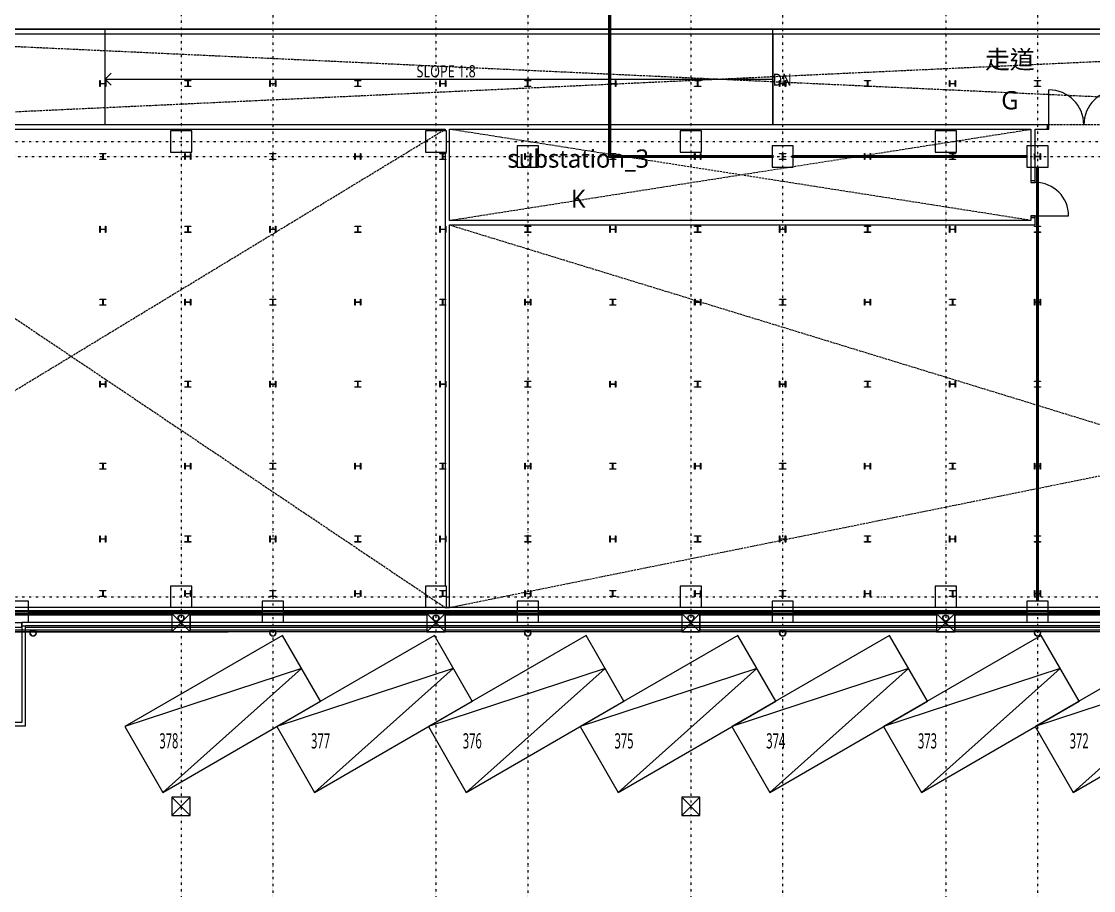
# Model space of a CAD drawing. Extents: x -168053 to 290600, y -560063 to 131745.
# Drawn here: x 184915 to 220246, y -9181 to 19447 of the extents above; entities that cross this region are included whole.
import ezdxf
from ezdxf.enums import TextEntityAlignment as Align

# ---------------------------------------------------------------- set-up
doc = ezdxf.new("R2010")
doc.units = 0
doc.header["$LTSCALE"] = 250
for name, pattern in [('H12PL1$0$HIDDEN', [0.4, 0.3, -0.1]), ('H12PL1$0$JJP_三點線', [0.9, 0.3, -0.15, 0, -0.15, 0, -0.15, 0, -0.15]), ('H12PL25$0$JJP_三點線', [0.9, 0.3, -0.15, 0, -0.15, 0, -0.15, 0, -0.15])]:
    doc.linetypes.add(name, pattern=pattern)
for name, color, linetype in [('H12PL1$0$A-OBJE-2D', 252, 'Continuous'), ('H12PL1$0$A-OBJE-MEP', 252, 'Continuous'), ('H12PL1$0$A-TEXT', 252, 'Continuous'), ('H12PL1$0$A-WALL-EX', 252, 'Continuous'), ('H12PL1$0$A-WALL-IN', 252, 'Continuous'), ('H12PL1$0$A-WALL-IN.200K', 252, 'Continuous'), ('H12PL1$0$A-ZONE', 252, 'Continuous'), ('H12PL1$0$Door', 252, 'Continuous'), ('H12PL1$0$L10_14_DRAN', 252, 'Continuous'), ('H12PL1$0$L10_14_KABE1', 252, 'Continuous'), ('H12PL1$0$L10_14_PKG', 252, 'Continuous'), ('H12PL1$0$L10_14_PKG-NN', 252, 'Continuous'), ('H12PL1$0$L10_14_SUGATA3', 252, 'Continuous'), ('H12PL1$0$S-COL', 252, 'Continuous'), ('H12PL1$0$S-GRID', 252, 'Continuous'), ('H12PL25$0$A-OBJE-MEP', 252, 'Continuous'), ('H12PL25$0$A-WALL-EX', 252, 'Continuous'), ('H12PL25$0$A-WALL-IN', 252, 'Continuous'), ('H12PL25$0$S-COL', 252, 'Continuous'), ('H12PL25$0$S-GRID', 252, 'Continuous'), ('XFDP20$0$A-Partition-Col (50K)', 9, 'Continuous'), ('XFDP20$0$A-W-P3_(8K)', 9, 'Continuous'), ('XFDP20$0$A-W-R1 (Rockwool) (50K)', 9, 'Continuous'), ('XFDP20$0$A-W-R1 (Rockwool) (8K)', 9, 'Continuous')]:
    doc.layers.add(name, color=color, linetype=linetype)
doc.styles.add('H12PL1$0$Standard', font='', dxfattribs={"width": 0.8})
doc.styles.get('H12PL1$0$Standard').set_extended_font_data('Microsoft JhengHei')

# ---------------------------------------------------------------- blocks, each defined once
blk = doc.blocks.new('XFDP20$0$TP1-50-Partition_Col-side')
blk.add_lwpolyline([(-2.5, -4), (-2.5, -3.9), (-2.6, -3.9), (-2.5, -3), (-2.5, -0.3), (-2.4, -0.2), (-0.7, -0.2), (-0.5, -0.2), (-0.1, -0.2), (0, -0.2), (0, -0.2), (0.5, -0.2), (0.6, -0.2), (2.4, -0.2), (2.5, -0.3), (2.5, -3), (2.6, -3.9), (2.5, -3.9), (2.5, -4), (2.7, -4), (2.7, 0), (-2.7, 0), (-2.7, -4)], close=True)
for points in [[(-1.6, -2.1), (-2.3, -2.1, 0.414213), (-2.4, -2.2), (-2.4, -3.6), (-2.5, -3.6), (-2.5, -2.2, -0.414213), (-2.3, -2), (-1.6, -2), (-1.6, -2.1)], [(1.6, -2.1), (2.3, -2.1, -0.414213), (2.4, -2.2), (2.4, -3.6), (2.5, -3.6), (2.5, -2.2, 0.414213), (2.3, -2), (1.6, -2), (1.6, -2.1)]]:
    blk.add_lwpolyline(points, format="xyb")
blk.add_lwpolyline([(2.2, -3.6), (-2.2, -3.6, -0.414214), (-2.3, -3.5), (-2.3, -2.6, -0.414214), (-2.2, -2.5), (-1.3, -2.5, 0.414214), (-1.1, -2.3), (-1.1, -2.2, 0.414214), (-1.3, -2.1), (-1.9, -2.1), (-1.9, -2.1), (-1.3, -2.1, -0.414214), (-1.2, -2.2), (-1.2, -2.3, -0.414214), (-1.3, -2.4), (-2.2, -2.4, 0.414214), (-2.4, -2.6), (-2.4, -3.5, 0.414214), (-2.2, -3.6), (2.2, -3.6, 0.414214), (2.4, -3.5), (2.4, -2.6, 0.414214), (2.2, -2.4), (1.3, -2.4, -0.414214), (1.2, -2.3), (1.2, -2.2, -0.414214), (1.3, -2.1), (1.9, -2.1), (1.9, -2.1), (1.3, -2.1, 0.414214), (1.1, -2.2), (1.1, -2.3, 0.414214), (1.3, -2.5), (2.2, -2.5, -0.414214), (2.3, -2.6), (2.3, -3.5, -0.414214)], format="xyb", close=True)
blk = doc.blocks.new('XFDP20')
at = {"layer": 'XFDP20$0$A-W-P3_(8K)', "ltscale": 0.5}
for p, q in [((204275, 14975), (204275, 30025)), ((204325, 15025), (204325, 29975)), ((209700, 14975), (204275, 14975)), ((209700, 15025), (204325, 15025)), ((218050, 15025), (210300, 15025)), ((218050, 14975), (210300, 14975)), ((218375, 14650), (218375, 350)), ((218425, 14650), (218425, 350))]:
    blk.add_line(p, q, dxfattribs=at)
at = {"layer": 'XFDP20$0$A-W-R1 (Rockwool) (50K)'}
for p, q in [((192850, 25, 0), (185150, 25, 0)), ((193550, 25, 0), (201250, 25, 0)), ((209650, 25, 0), (201950, 25, 0)), ((210350, 25, 0), (218050, 25, 0)), ((192850, -25, 0), (185150, -25, 0)), ((193550, -25, 0), (201250, -25, 0)), ((209650, -25, 0), (201950, -25, 0)), ((210350, -25, 0), (218050, -25, 0))]:
    blk.add_line(p, q, dxfattribs=at)
at = {"layer": 'XFDP20$0$A-W-R1 (Rockwool) (8K)'}
for p, q in [((226450, 25, 0), (218750, 25, 0)), ((226450, -25, 0), (218750, -25, 0))]:
    blk.add_line(p, q, dxfattribs=at)
at = {"layer": 'XFDP20$0$A-Partition-Col (50K)', "yscale": 10, "zscale": 10}
for p, xscale, rotation in [((185150, 0), -10, 90), ((192850, 0, 0), 10, 270), ((193550, 0, 0), -10, 90), ((201250, 0), 10, 270), ((201950, 0), -10, 90), ((209650, 0, 0), 10, 270), ((210350, 0, 0), -10, 90), ((218050, 0), 10, 270), ((218750, 0), -10, 90)]:
    blk.add_blockref('XFDP20$0$TP1-50-Partition_Col-side', p, dxfattribs=dict(at, xscale=xscale, rotation=rotation))
blk = doc.blocks.new('H12PL25')
at = {"layer": 'H12PL25$0$A-OBJE-MEP', "lineweight": 0, "flags": 128}
for points in [[(185395, -700, 1), (185205, -700, 1)], [(193295, -700, 1), (193105, -700, 1)], [(201695, -700, 1), (201505, -700, 1)], [(210095, -700, 1), (209905, -700, 1)], [(218495, -700, 1), (218305, -700, 1)]]:
    blk.add_lwpolyline(points, format="xyb", close=True, dxfattribs=at)
at = {"layer": 'H12PL25$0$A-OBJE-MEP', "lineweight": 0}
for centre in [(185300, -700), (193200, -700), (201600, -700), (210000, -700), (218400, -700)]:
    blk.add_circle(centre, 100, dxfattribs=at)
at = {"layer": 'H12PL25$0$A-WALL-EX', "lineweight": 0}
for p, q in [((185050, -350), (184930, -350)), ((184930, -350), (184930, -465)), ((185050, -350), (184930, -350)), ((184930, -465), (185050, -465)), ((184930, -465), (185050, -465)), ((243100, -465), (185050, -465))]:
    blk.add_line(p, q, dxfattribs=at)
at = {"layer": 'H12PL25$0$A-WALL-EX', "lineweight": 0, "flags": 128}
for points in [[(184930, -350), (184930, -3640)], [(185050, -350), (184930, -350)], [(243220, -350), (185050, -350)], [(185050, -500), (185050, -465)], [(185050, -3640), (185050, -465)], [(185050, -500), (243100, -500)], [(185050, -500), (243100, -500)], [(185050, -500), (243100, -500)], [(185050, -500), (243100, -500)], [(176150, -3760), (185050, -3760)], [(184930, -3640), (176270, -3640)], [(185050, -3760), (185050, -3640)]]:
    blk.add_lwpolyline(points, dxfattribs=at)
at = {"layer": 'H12PL25$0$A-WALL-IN', "lineweight": 0, "flags": 128}
for points in [[(184930, -500), (184930, -350)], [(184662.5, -500), (184930, -500)]]:
    blk.add_lwpolyline(points, dxfattribs=at)
at = {"layer": 'H12PL25$0$S-COL', "lineweight": 0, "flags": 128}
for points in [[(187500, 17500), (187512, 17500), (187512, 17417, 0.41421356), (187525, 17404), (187675, 17404, 0.41421356), (187688, 17417), (187688, 17500), (187700, 17500), (187700, 17300), (187688, 17300), (187688, 17383, 0.41421356), (187675, 17396), (187525, 17396, 0.41421356), (187512, 17383), (187512, 17300), (187500, 17300)], [(190300, 17300), (190300, 17312), (190383, 17312, 0.41421356), (190396, 17325), (190396, 17475, 0.41421356), (190383, 17488), (190300, 17488), (190300, 17500), (190500, 17500), (190500, 17488), (190417, 17488, 0.41421356), (190404, 17475), (190404, 17325, 0.41421356), (190417, 17312), (190500, 17312), (190500, 17300)], [(193100, 17500), (193112, 17500), (193112, 17417, 0.41421356), (193125, 17404), (193275, 17404, 0.41421356), (193288, 17417), (193288, 17500), (193300, 17500), (193300, 17300), (193288, 17300), (193288, 17383, 0.41421356), (193275, 17396), (193125, 17396, 0.41421356), (193112, 17383), (193112, 17300), (193100, 17300)], [(195900, 17300), (195900, 17312), (195983, 17312, 0.41421356), (195996, 17325), (195996, 17475, 0.41421356), (195983, 17488), (195900, 17488), (195900, 17500), (196100, 17500), (196100, 17488), (196017, 17488, 0.41421356), (196004, 17475), (196004, 17325, 0.41421356), (196017, 17312), (196100, 17312), (196100, 17300)], [(198700, 17500), (198712, 17500), (198712, 17417, 0.41421356), (198725, 17404), (198875, 17404, 0.41421356), (198888, 17417), (198888, 17500), (198900, 17500), (198900, 17300), (198888, 17300), (198888, 17383, 0.41421356), (198875, 17396), (198725, 17396, 0.41421356), (198712, 17383), (198712, 17300), (198700, 17300)], [(201500, 17300), (201500, 17312), (201583, 17312, 0.41421356), (201596, 17325), (201596, 17475, 0.41421356), (201583, 17488), (201500, 17488), (201500, 17500), (201700, 17500), (201700, 17488), (201617, 17488, 0.41421356), (201604, 17475), (201604, 17325, 0.41421356), (201617, 17312), (201700, 17312), (201700, 17300)], [(204300, 17500), (204312, 17500), (204312, 17417, 0.41421356), (204325, 17404), (204475, 17404, 0.41421356), (204488, 17417), (204488, 17500), (204500, 17500), (204500, 17300), (204488, 17300), (204488, 17383, 0.41421356), (204475, 17396), (204325, 17396, 0.41421356), (204312, 17383), (204312, 17300), (204300, 17300)], [(207100, 17300), (207100, 17312), (207183, 17312, 0.41421356), (207196, 17325), (207196, 17475, 0.41421356), (207183, 17488), (207100, 17488), (207100, 17500), (207300, 17500), (207300, 17488), (207217, 17488, 0.41421356), (207204, 17475), (207204, 17325, 0.41421356), (207217, 17312), (207300, 17312), (207300, 17300)], [(209900, 17500), (209912, 17500), (209912, 17417, 0.41421356), (209925, 17404), (210075, 17404, 0.41421356), (210088, 17417), (210088, 17500), (210100, 17500), (210100, 17300), (210088, 17300), (210088, 17383, 0.41421356), (210075, 17396), (209925, 17396, 0.41421356), (209912, 17383), (209912, 17300), (209900, 17300)], [(212700, 17300), (212700, 17312), (212783, 17312, 0.41421356), (212796, 17325), (212796, 17475, 0.41421356), (212783, 17488), (212700, 17488), (212700, 17500), (212900, 17500), (212900, 17488), (212817, 17488, 0.41421356), (212804, 17475), (212804, 17325, 0.41421356), (212817, 17312), (212900, 17312), (212900, 17300)], [(215500, 17500), (215512, 17500), (215512, 17417, 0.41421356), (215525, 17404), (215675, 17404, 0.41421356), (215688, 17417), (215688, 17500), (215700, 17500), (215700, 17300), (215688, 17300), (215688, 17383, 0.41421356), (215675, 17396), (215525, 17396, 0.41421356), (215512, 17383), (215512, 17300), (215500, 17300)], [(218300, 17300), (218300, 17312), (218383, 17312, 0.41421356), (218396, 17325), (218396, 17475, 0.41421356), (218383, 17488), (218300, 17488), (218300, 17500), (218500, 17500), (218500, 17488), (218417, 17488, 0.41421356), (218404, 17475), (218404, 17325, 0.41421356), (218417, 17312), (218500, 17312), (218500, 17300)], [(187500, 14900), (187500, 14912), (187583, 14912, 0.41421356), (187596, 14925), (187596, 15075, 0.41421356), (187583, 15088), (187500, 15088), (187500, 15100), (187700, 15100), (187700, 15088), (187617, 15088, 0.41421356), (187604, 15075), (187604, 14925, 0.41421356), (187617, 14912), (187700, 14912), (187700, 14900)], [(190300, 15100), (190312, 15100), (190312, 15017, 0.41421356), (190325, 15004), (190475, 15004, 0.41421356), (190488, 15017), (190488, 15100), (190500, 15100), (190500, 14900), (190488, 14900), (190488, 14983, 0.41421356), (190475, 14996), (190325, 14996, 0.41421356), (190312, 14983), (190312, 14900), (190300, 14900)], [(193100, 14900), (193100, 14912), (193183, 14912, 0.41421356), (193196, 14925), (193196, 15075, 0.41421356), (193183, 15088), (193100, 15088), (193100, 15100), (193300, 15100), (193300, 15088), (193217, 15088, 0.41421356), (193204, 15075), (193204, 14925, 0.41421356), (193217, 14912), (193300, 14912), (193300, 14900)], [(195900, 15100), (195912, 15100), (195912, 15017, 0.41421356), (195925, 15004), (196075, 15004, 0.41421356), (196088, 15017), (196088, 15100), (196100, 15100), (196100, 14900), (196088, 14900), (196088, 14983, 0.41421356), (196075, 14996), (195925, 14996, 0.41421356), (195912, 14983), (195912, 14900), (195900, 14900)], [(198700, 14900), (198700, 14912), (198783, 14912, 0.41421356), (198796, 14925), (198796, 15075, 0.41421356), (198783, 15088), (198700, 15088), (198700, 15100), (198900, 15100), (198900, 15088), (198817, 15088, 0.41421356), (198804, 15075), (198804, 14925, 0.41421356), (198817, 14912), (198900, 14912), (198900, 14900)], [(201500, 15100), (201512, 15100), (201512, 15017, 0.41421356), (201525, 15004), (201675, 15004, 0.41421356), (201688, 15017), (201688, 15100), (201700, 15100), (201700, 14900), (201688, 14900), (201688, 14983, 0.41421356), (201675, 14996), (201525, 14996, 0.41421356), (201512, 14983), (201512, 14900), (201500, 14900)], [(204300, 14900), (204300, 14912), (204383, 14912, 0.41421356), (204396, 14925), (204396, 15075, 0.41421356), (204383, 15088), (204300, 15088), (204300, 15100), (204500, 15100), (204500, 15088), (204417, 15088, 0.41421356), (204404, 15075), (204404, 14925, 0.41421356), (204417, 14912), (204500, 14912), (204500, 14900)], [(207100, 15100), (207112, 15100), (207112, 15017, 0.41421356), (207125, 15004), (207275, 15004, 0.41421356), (207288, 15017), (207288, 15100), (207300, 15100), (207300, 14900), (207288, 14900), (207288, 14983, 0.41421356), (207275, 14996), (207125, 14996, 0.41421356), (207112, 14983), (207112, 14900), (207100, 14900)], [(209900, 14900), (209900, 14912), (209983, 14912, 0.41421356), (209996, 14925), (209996, 15075, 0.41421356), (209983, 15088), (209900, 15088), (209900, 15100), (210100, 15100), (210100, 15088), (210017, 15088, 0.41421356), (210004, 15075), (210004, 14925, 0.41421356), (210017, 14912), (210100, 14912), (210100, 14900)], [(212700, 15100), (212712, 15100), (212712, 15017, 0.41421356), (212725, 15004), (212875, 15004, 0.41421356), (212888, 15017), (212888, 15100), (212900, 15100), (212900, 14900), (212888, 14900), (212888, 14983, 0.41421356), (212875, 14996), (212725, 14996, 0.41421356), (212712, 14983), (212712, 14900), (212700, 14900)], [(215500, 14900), (215500, 14912), (215583, 14912, 0.41421356), (215596, 14925), (215596, 15075, 0.41421356), (215583, 15088), (215500, 15088), (215500, 15100), (215700, 15100), (215700, 15088), (215617, 15088, 0.41421356), (215604, 15075), (215604, 14925, 0.41421356), (215617, 14912), (215700, 14912), (215700, 14900)], [(218300, 15100), (218312, 15100), (218312, 15017, 0.41421356), (218325, 15004), (218475, 15004, 0.41421356), (218488, 15017), (218488, 15100), (218500, 15100), (218500, 14900), (218488, 14900), (218488, 14983, 0.41421356), (218475, 14996), (218325, 14996, 0.41421356), (218312, 14983), (218312, 14900), (218300, 14900)], [(187500, 12700), (187512, 12700), (187512, 12617, 0.41421356), (187525, 12604), (187675, 12604, 0.41421356), (187688, 12617), (187688, 12700), (187700, 12700), (187700, 12500), (187688, 12500), (187688, 12583, 0.41421356), (187675, 12596), (187525, 12596, 0.41421356), (187512, 12583), (187512, 12500), (187500, 12500)], [(190300, 12500), (190300, 12512), (190383, 12512, 0.41421356), (190396, 12525), (190396, 12675, 0.41421356), (190383, 12688), (190300, 12688), (190300, 12700), (190500, 12700), (190500, 12688), (190417, 12688, 0.41421356), (190404, 12675), (190404, 12525, 0.41421356), (190417, 12512), (190500, 12512), (190500, 12500)], [(193100, 12700), (193112, 12700), (193112, 12617, 0.41421356), (193125, 12604), (193275, 12604, 0.41421356), (193288, 12617), (193288, 12700), (193300, 12700), (193300, 12500), (193288, 12500), (193288, 12583, 0.41421356), (193275, 12596), (193125, 12596, 0.41421356), (193112, 12583), (193112, 12500), (193100, 12500)], [(195900, 12500), (195900, 12512), (195983, 12512, 0.41421356), (195996, 12525), (195996, 12675, 0.41421356), (195983, 12688), (195900, 12688), (195900, 12700), (196100, 12700), (196100, 12688), (196017, 12688, 0.41421356), (196004, 12675), (196004, 12525, 0.41421356), (196017, 12512), (196100, 12512), (196100, 12500)], [(198700, 12700), (198712, 12700), (198712, 12617, 0.41421356), (198725, 12604), (198875, 12604, 0.41421356), (198888, 12617), (198888, 12700), (198900, 12700), (198900, 12500), (198888, 12500), (198888, 12583, 0.41421356), (198875, 12596), (198725, 12596, 0.41421356), (198712, 12583), (198712, 12500), (198700, 12500)], [(201500, 12500), (201500, 12512), (201583, 12512, 0.41421356), (201596, 12525), (201596, 12675, 0.41421356), (201583, 12688), (201500, 12688), (201500, 12700), (201700, 12700), (201700, 12688), (201617, 12688, 0.41421356), (201604, 12675), (201604, 12525, 0.41421356), (201617, 12512), (201700, 12512), (201700, 12500)], [(204300, 12700), (204312, 12700), (204312, 12617, 0.41421356), (204325, 12604), (204475, 12604, 0.41421356), (204488, 12617), (204488, 12700), (204500, 12700), (204500, 12500), (204488, 12500), (204488, 12583, 0.41421356), (204475, 12596), (204325, 12596, 0.41421356), (204312, 12583), (204312, 12500), (204300, 12500)], [(207100, 12500), (207100, 12512), (207183, 12512, 0.41421356), (207196, 12525), (207196, 12675, 0.41421356), (207183, 12688), (207100, 12688), (207100, 12700), (207300, 12700), (207300, 12688), (207217, 12688, 0.41421356), (207204, 12675), (207204, 12525, 0.41421356), (207217, 12512), (207300, 12512), (207300, 12500)], [(209900, 12700), (209912, 12700), (209912, 12617, 0.41421356), (209925, 12604), (210075, 12604, 0.41421356), (210088, 12617), (210088, 12700), (210100, 12700), (210100, 12500), (210088, 12500), (210088, 12583, 0.41421356), (210075, 12596), (209925, 12596, 0.41421356), (209912, 12583), (209912, 12500), (209900, 12500)], [(212700, 12500), (212700, 12512), (212783, 12512, 0.41421356), (212796, 12525), (212796, 12675, 0.41421356), (212783, 12688), (212700, 12688), (212700, 12700), (212900, 12700), (212900, 12688), (212817, 12688, 0.41421356), (212804, 12675), (212804, 12525, 0.41421356), (212817, 12512), (212900, 12512), (212900, 12500)], [(215500, 12700), (215512, 12700), (215512, 12617, 0.41421356), (215525, 12604), (215675, 12604, 0.41421356), (215688, 12617), (215688, 12700), (215700, 12700), (215700, 12500), (215688, 12500), (215688, 12583, 0.41421356), (215675, 12596), (215525, 12596, 0.41421356), (215512, 12583), (215512, 12500), (215500, 12500)], [(218300, 12500), (218300, 12512), (218383, 12512, 0.41421356), (218396, 12525), (218396, 12675, 0.41421356), (218383, 12688), (218300, 12688), (218300, 12700), (218500, 12700), (218500, 12688), (218417, 12688, 0.41421356), (218404, 12675), (218404, 12525, 0.41421356), (218417, 12512), (218500, 12512), (218500, 12500)], [(187500, 10100), (187500, 10112), (187583, 10112, 0.41421356), (187596, 10125), (187596, 10275, 0.41421356), (187583, 10288), (187500, 10288), (187500, 10300), (187700, 10300), (187700, 10288), (187617, 10288, 0.41421356), (187604, 10275), (187604, 10125, 0.41421356), (187617, 10112), (187700, 10112), (187700, 10100)], [(190300, 10300), (190312, 10300), (190312, 10217, 0.41421356), (190325, 10204), (190475, 10204, 0.41421356), (190488, 10217), (190488, 10300), (190500, 10300), (190500, 10100), (190488, 10100), (190488, 10183, 0.41421356), (190475, 10196), (190325, 10196, 0.41421356), (190312, 10183), (190312, 10100), (190300, 10100)], [(193100, 10100), (193100, 10112), (193183, 10112, 0.41421356), (193196, 10125), (193196, 10275, 0.41421356), (193183, 10288), (193100, 10288), (193100, 10300), (193300, 10300), (193300, 10288), (193217, 10288, 0.41421356), (193204, 10275), (193204, 10125, 0.41421356), (193217, 10112), (193300, 10112), (193300, 10100)], [(195900, 10300), (195912, 10300), (195912, 10217, 0.41421356), (195925, 10204), (196075, 10204, 0.41421356), (196088, 10217), (196088, 10300), (196100, 10300), (196100, 10100), (196088, 10100), (196088, 10183, 0.41421356), (196075, 10196), (195925, 10196, 0.41421356), (195912, 10183), (195912, 10100), (195900, 10100)], [(198700, 10100), (198700, 10112), (198783, 10112, 0.41421356), (198796, 10125), (198796, 10275, 0.41421356), (198783, 10288), (198700, 10288), (198700, 10300), (198900, 10300), (198900, 10288), (198817, 10288, 0.41421356), (198804, 10275), (198804, 10125, 0.41421356), (198817, 10112), (198900, 10112), (198900, 10100)], [(201500, 10300), (201512, 10300), (201512, 10217, 0.41421356), (201525, 10204), (201675, 10204, 0.41421356), (201688, 10217), (201688, 10300), (201700, 10300), (201700, 10100), (201688, 10100), (201688, 10183, 0.41421356), (201675, 10196), (201525, 10196, 0.41421356), (201512, 10183), (201512, 10100), (201500, 10100)], [(204300, 10100), (204300, 10112), (204383, 10112, 0.41421356), (204396, 10125), (204396, 10275, 0.41421356), (204383, 10288), (204300, 10288), (204300, 10300), (204500, 10300), (204500, 10288), (204417, 10288, 0.41421356), (204404, 10275), (204404, 10125, 0.41421356), (204417, 10112), (204500, 10112), (204500, 10100)], [(207100, 10300), (207112, 10300), (207112, 10217, 0.41421356), (207125, 10204), (207275, 10204, 0.41421356), (207288, 10217), (207288, 10300), (207300, 10300), (207300, 10100), (207288, 10100), (207288, 10183, 0.41421356), (207275, 10196), (207125, 10196, 0.41421356), (207112, 10183), (207112, 10100), (207100, 10100)], [(209900, 10100), (209900, 10112), (209983, 10112, 0.41421356), (209996, 10125), (209996, 10275, 0.41421356), (209983, 10288), (209900, 10288), (209900, 10300), (210100, 10300), (210100, 10288), (210017, 10288, 0.41421356), (210004, 10275), (210004, 10125, 0.41421356), (210017, 10112), (210100, 10112), (210100, 10100)], [(212700, 10300), (212712, 10300), (212712, 10217, 0.41421356), (212725, 10204), (212875, 10204, 0.41421356), (212888, 10217), (212888, 10300), (212900, 10300), (212900, 10100), (212888, 10100), (212888, 10183, 0.41421356), (212875, 10196), (212725, 10196, 0.41421356), (212712, 10183), (212712, 10100), (212700, 10100)], [(215500, 10100), (215500, 10112), (215583, 10112, 0.41421356), (215596, 10125), (215596, 10275, 0.41421356), (215583, 10288), (215500, 10288), (215500, 10300), (215700, 10300), (215700, 10288), (215617, 10288, 0.41421356), (215604, 10275), (215604, 10125, 0.41421356), (215617, 10112), (215700, 10112), (215700, 10100)], [(218300, 10300), (218312, 10300), (218312, 10217, 0.41421356), (218325, 10204), (218475, 10204, 0.41421356), (218488, 10217), (218488, 10300), (218500, 10300), (218500, 10100), (218488, 10100), (218488, 10183, 0.41421356), (218475, 10196), (218325, 10196, 0.41421356), (218312, 10183), (218312, 10100), (218300, 10100)], [(187500, 7600), (187512, 7600), (187512, 7517, 0.41421356), (187525, 7504), (187675, 7504, 0.41421356), (187688, 7517), (187688, 7600), (187700, 7600), (187700, 7400), (187688, 7400), (187688, 7483, 0.41421356), (187675, 7496), (187525, 7496, 0.41421356), (187512, 7483), (187512, 7400), (187500, 7400)], [(190300, 7400), (190300, 7412), (190383, 7412, 0.41421356), (190396, 7425), (190396, 7575, 0.41421356), (190383, 7588), (190300, 7588), (190300, 7600), (190500, 7600), (190500, 7588), (190417, 7588, 0.41421356), (190404, 7575), (190404, 7425, 0.41421356), (190417, 7412), (190500, 7412), (190500, 7400)], [(193100, 7600), (193112, 7600), (193112, 7517, 0.41421356), (193125, 7504), (193275, 7504, 0.41421356), (193288, 7517), (193288, 7600), (193300, 7600), (193300, 7400), (193288, 7400), (193288, 7483, 0.41421356), (193275, 7496), (193125, 7496, 0.41421356), (193112, 7483), (193112, 7400), (193100, 7400)], [(195900, 7400), (195900, 7412), (195983, 7412, 0.41421356), (195996, 7425), (195996, 7575, 0.41421356), (195983, 7588), (195900, 7588), (195900, 7600), (196100, 7600), (196100, 7588), (196017, 7588, 0.41421356), (196004, 7575), (196004, 7425, 0.41421356), (196017, 7412), (196100, 7412), (196100, 7400)], [(198700, 7600), (198712, 7600), (198712, 7517, 0.41421356), (198725, 7504), (198875, 7504, 0.41421356), (198888, 7517), (198888, 7600), (198900, 7600), (198900, 7400), (198888, 7400), (198888, 7483, 0.41421356), (198875, 7496), (198725, 7496, 0.41421356), (198712, 7483), (198712, 7400), (198700, 7400)], [(201500, 7400), (201500, 7412), (201583, 7412, 0.41421356), (201596, 7425), (201596, 7575, 0.41421356), (201583, 7588), (201500, 7588), (201500, 7600), (201700, 7600), (201700, 7588), (201617, 7588, 0.41421356), (201604, 7575), (201604, 7425, 0.41421356), (201617, 7412), (201700, 7412), (201700, 7400)], [(204300, 7600), (204312, 7600), (204312, 7517, 0.41421356), (204325, 7504), (204475, 7504, 0.41421356), (204488, 7517), (204488, 7600), (204500, 7600), (204500, 7400), (204488, 7400), (204488, 7483, 0.41421356), (204475, 7496), (204325, 7496, 0.41421356), (204312, 7483), (204312, 7400), (204300, 7400)], [(207100, 7400), (207100, 7412), (207183, 7412, 0.41421356), (207196, 7425), (207196, 7575, 0.41421356), (207183, 7588), (207100, 7588), (207100, 7600), (207300, 7600), (207300, 7588), (207217, 7588, 0.41421356), (207204, 7575), (207204, 7425, 0.41421356), (207217, 7412), (207300, 7412), (207300, 7400)], [(209900, 7600), (209912, 7600), (209912, 7517, 0.41421356), (209925, 7504), (210075, 7504, 0.41421356), (210088, 7517), (210088, 7600), (210100, 7600), (210100, 7400), (210088, 7400), (210088, 7483, 0.41421356), (210075, 7496), (209925, 7496, 0.41421356), (209912, 7483), (209912, 7400), (209900, 7400)], [(212700, 7400), (212700, 7412), (212783, 7412, 0.41421356), (212796, 7425), (212796, 7575, 0.41421356), (212783, 7588), (212700, 7588), (212700, 7600), (212900, 7600), (212900, 7588), (212817, 7588, 0.41421356), (212804, 7575), (212804, 7425, 0.41421356), (212817, 7412), (212900, 7412), (212900, 7400)], [(215500, 7600), (215512, 7600), (215512, 7517, 0.41421356), (215525, 7504), (215675, 7504, 0.41421356), (215688, 7517), (215688, 7600), (215700, 7600), (215700, 7400), (215688, 7400), (215688, 7483, 0.41421356), (215675, 7496), (215525, 7496, 0.41421356), (215512, 7483), (215512, 7400), (215500, 7400)], [(218300, 7400), (218300, 7412), (218383, 7412, 0.41421356), (218396, 7425), (218396, 7575, 0.41421356), (218383, 7588), (218300, 7588), (218300, 7600), (218500, 7600), (218500, 7588), (218417, 7588, 0.41421356), (218404, 7575), (218404, 7425, 0.41421356), (218417, 7412), (218500, 7412), (218500, 7400)], [(187500, 4700), (187500, 4712), (187583, 4712, 0.41421356), (187596, 4725), (187596, 4875, 0.41421356), (187583, 4888), (187500, 4888), (187500, 4900), (187700, 4900), (187700, 4888), (187617, 4888, 0.41421356), (187604, 4875), (187604, 4725, 0.41421356), (187617, 4712), (187700, 4712), (187700, 4700)], [(190300, 4900), (190312, 4900), (190312, 4817, 0.41421356), (190325, 4804), (190475, 4804, 0.41421356), (190488, 4817), (190488, 4900), (190500, 4900), (190500, 4700), (190488, 4700), (190488, 4783, 0.41421356), (190475, 4796), (190325, 4796, 0.41421356), (190312, 4783), (190312, 4700), (190300, 4700)], [(193100, 4700), (193100, 4712), (193183, 4712, 0.41421356), (193196, 4725), (193196, 4875, 0.41421356), (193183, 4888), (193100, 4888), (193100, 4900), (193300, 4900), (193300, 4888), (193217, 4888, 0.41421356), (193204, 4875), (193204, 4725, 0.41421356), (193217, 4712), (193300, 4712), (193300, 4700)], [(195900, 4900), (195912, 4900), (195912, 4817, 0.41421356), (195925, 4804), (196075, 4804, 0.41421356), (196088, 4817), (196088, 4900), (196100, 4900), (196100, 4700), (196088, 4700), (196088, 4783, 0.41421356), (196075, 4796), (195925, 4796, 0.41421356), (195912, 4783), (195912, 4700), (195900, 4700)], [(198700, 4700), (198700, 4712), (198783, 4712, 0.41421356), (198796, 4725), (198796, 4875, 0.41421356), (198783, 4888), (198700, 4888), (198700, 4900), (198900, 4900), (198900, 4888), (198817, 4888, 0.41421356), (198804, 4875), (198804, 4725, 0.41421356), (198817, 4712), (198900, 4712), (198900, 4700)], [(201500, 4900), (201512, 4900), (201512, 4817, 0.41421356), (201525, 4804), (201675, 4804, 0.41421356), (201688, 4817), (201688, 4900), (201700, 4900), (201700, 4700), (201688, 4700), (201688, 4783, 0.41421356), (201675, 4796), (201525, 4796, 0.41421356), (201512, 4783), (201512, 4700), (201500, 4700)], [(204300, 4700), (204300, 4712), (204383, 4712, 0.41421356), (204396, 4725), (204396, 4875, 0.41421356), (204383, 4888), (204300, 4888), (204300, 4900), (204500, 4900), (204500, 4888), (204417, 4888, 0.41421356), (204404, 4875), (204404, 4725, 0.41421356), (204417, 4712), (204500, 4712), (204500, 4700)], [(207100, 4900), (207112, 4900), (207112, 4817, 0.41421356), (207125, 4804), (207275, 4804, 0.41421356), (207288, 4817), (207288, 4900), (207300, 4900), (207300, 4700), (207288, 4700), (207288, 4783, 0.41421356), (207275, 4796), (207125, 4796, 0.41421356), (207112, 4783), (207112, 4700), (207100, 4700)], [(209900, 4700), (209900, 4712), (209983, 4712, 0.41421356), (209996, 4725), (209996, 4875, 0.41421356), (209983, 4888), (209900, 4888), (209900, 4900), (210100, 4900), (210100, 4888), (210017, 4888, 0.41421356), (210004, 4875), (210004, 4725, 0.41421356), (210017, 4712), (210100, 4712), (210100, 4700)], [(212700, 4900), (212712, 4900), (212712, 4817, 0.41421356), (212725, 4804), (212875, 4804, 0.41421356), (212888, 4817), (212888, 4900), (212900, 4900), (212900, 4700), (212888, 4700), (212888, 4783, 0.41421356), (212875, 4796), (212725, 4796, 0.41421356), (212712, 4783), (212712, 4700), (212700, 4700)], [(215500, 4700), (215500, 4712), (215583, 4712, 0.41421356), (215596, 4725), (215596, 4875, 0.41421356), (215583, 4888), (215500, 4888), (215500, 4900), (215700, 4900), (215700, 4888), (215617, 4888, 0.41421356), (215604, 4875), (215604, 4725, 0.41421356), (215617, 4712), (215700, 4712), (215700, 4700)], [(218300, 4900), (218312, 4900), (218312, 4817, 0.41421356), (218325, 4804), (218475, 4804, 0.41421356), (218488, 4817), (218488, 4900), (218500, 4900), (218500, 4700), (218488, 4700), (218488, 4783, 0.41421356), (218475, 4796), (218325, 4796, 0.41421356), (218312, 4783), (218312, 4700), (218300, 4700)], [(187500, 2500), (187512, 2500), (187512, 2417, 0.41421356), (187525, 2404), (187675, 2404, 0.41421356), (187688, 2417), (187688, 2500), (187700, 2500), (187700, 2300), (187688, 2300), (187688, 2383, 0.41421356), (187675, 2396), (187525, 2396, 0.41421356), (187512, 2383), (187512, 2300), (187500, 2300)], [(190300, 2300), (190300, 2312), (190383, 2312, 0.41421356), (190396, 2325), (190396, 2475, 0.41421356), (190383, 2488), (190300, 2488), (190300, 2500), (190500, 2500), (190500, 2488), (190417, 2488, 0.41421356), (190404, 2475), (190404, 2325, 0.41421356), (190417, 2312), (190500, 2312), (190500, 2300)], [(193100, 2500), (193112, 2500), (193112, 2417, 0.41421356), (193125, 2404), (193275, 2404, 0.41421356), (193288, 2417), (193288, 2500), (193300, 2500), (193300, 2300), (193288, 2300), (193288, 2383, 0.41421356), (193275, 2396), (193125, 2396, 0.41421356), (193112, 2383), (193112, 2300), (193100, 2300)], [(195900, 2300), (195900, 2312), (195983, 2312, 0.41421356), (195996, 2325), (195996, 2475, 0.41421356), (195983, 2488), (195900, 2488), (195900, 2500), (196100, 2500), (196100, 2488), (196017, 2488, 0.41421356), (196004, 2475), (196004, 2325, 0.41421356), (196017, 2312), (196100, 2312), (196100, 2300)], [(198700, 2500), (198712, 2500), (198712, 2417, 0.41421356), (198725, 2404), (198875, 2404, 0.41421356), (198888, 2417), (198888, 2500), (198900, 2500), (198900, 2300), (198888, 2300), (198888, 2383, 0.41421356), (198875, 2396), (198725, 2396, 0.41421356), (198712, 2383), (198712, 2300), (198700, 2300)], [(201500, 2300), (201500, 2312), (201583, 2312, 0.41421356), (201596, 2325), (201596, 2475, 0.41421356), (201583, 2488), (201500, 2488), (201500, 2500), (201700, 2500), (201700, 2488), (201617, 2488, 0.41421356), (201604, 2475), (201604, 2325, 0.41421356), (201617, 2312), (201700, 2312), (201700, 2300)], [(204300, 2500), (204312, 2500), (204312, 2417, 0.41421356), (204325, 2404), (204475, 2404, 0.41421356), (204488, 2417), (204488, 2500), (204500, 2500), (204500, 2300), (204488, 2300), (204488, 2383, 0.41421356), (204475, 2396), (204325, 2396, 0.41421356), (204312, 2383), (204312, 2300), (204300, 2300)], [(207100, 2300), (207100, 2312), (207183, 2312, 0.41421356), (207196, 2325), (207196, 2475, 0.41421356), (207183, 2488), (207100, 2488), (207100, 2500), (207300, 2500), (207300, 2488), (207217, 2488, 0.41421356), (207204, 2475), (207204, 2325, 0.41421356), (207217, 2312), (207300, 2312), (207300, 2300)], [(209900, 2500), (209912, 2500), (209912, 2417, 0.41421356), (209925, 2404), (210075, 2404, 0.41421356), (210088, 2417), (210088, 2500), (210100, 2500), (210100, 2300), (210088, 2300), (210088, 2383, 0.41421356), (210075, 2396), (209925, 2396, 0.41421356), (209912, 2383), (209912, 2300), (209900, 2300)], [(212700, 2300), (212700, 2312), (212783, 2312, 0.41421356), (212796, 2325), (212796, 2475, 0.41421356), (212783, 2488), (212700, 2488), (212700, 2500), (212900, 2500), (212900, 2488), (212817, 2488, 0.41421356), (212804, 2475), (212804, 2325, 0.41421356), (212817, 2312), (212900, 2312), (212900, 2300)], [(215500, 2500), (215512, 2500), (215512, 2417, 0.41421356), (215525, 2404), (215675, 2404, 0.41421356), (215688, 2417), (215688, 2500), (215700, 2500), (215700, 2300), (215688, 2300), (215688, 2383, 0.41421356), (215675, 2396), (215525, 2396, 0.41421356), (215512, 2383), (215512, 2300), (215500, 2300)], [(218300, 2300), (218300, 2312), (218383, 2312, 0.41421356), (218396, 2325), (218396, 2475, 0.41421356), (218383, 2488), (218300, 2488), (218300, 2500), (218500, 2500), (218500, 2488), (218417, 2488, 0.41421356), (218404, 2475), (218404, 2325, 0.41421356), (218417, 2312), (218500, 2312), (218500, 2300)], [(187500, 500), (187500, 512), (187583, 512, 0.41421356), (187596, 525), (187596, 675, 0.41421356), (187583, 688), (187500, 688), (187500, 700), (187700, 700), (187700, 688), (187617, 688, 0.41421356), (187604, 675), (187604, 525, 0.41421356), (187617, 512), (187700, 512), (187700, 500)], [(190300, 700), (190312, 700), (190312, 617, 0.41421356), (190325, 604), (190475, 604, 0.41421356), (190488, 617), (190488, 700), (190500, 700), (190500, 500), (190488, 500), (190488, 583, 0.41421356), (190475, 596), (190325, 596, 0.41421356), (190312, 583), (190312, 500), (190300, 500)], [(193100, 500), (193100, 512), (193183, 512, 0.41421356), (193196, 525), (193196, 675, 0.41421356), (193183, 688), (193100, 688), (193100, 700), (193300, 700), (193300, 688), (193217, 688, 0.41421356), (193204, 675), (193204, 525, 0.41421356), (193217, 512), (193300, 512), (193300, 500)], [(195900, 700), (195912, 700), (195912, 617, 0.41421356), (195925, 604), (196075, 604, 0.41421356), (196088, 617), (196088, 700), (196100, 700), (196100, 500), (196088, 500), (196088, 583, 0.41421356), (196075, 596), (195925, 596, 0.41421356), (195912, 583), (195912, 500), (195900, 500)], [(198700, 500), (198700, 512), (198783, 512, 0.41421356), (198796, 525), (198796, 675, 0.41421356), (198783, 688), (198700, 688), (198700, 700), (198900, 700), (198900, 688), (198817, 688, 0.41421356), (198804, 675), (198804, 525, 0.41421356), (198817, 512), (198900, 512), (198900, 500)], [(201500, 700), (201512, 700), (201512, 617, 0.41421356), (201525, 604), (201675, 604, 0.41421356), (201688, 617), (201688, 700), (201700, 700), (201700, 500), (201688, 500), (201688, 583, 0.41421356), (201675, 596), (201525, 596, 0.41421356), (201512, 583), (201512, 500), (201500, 500)], [(204300, 500), (204300, 512), (204383, 512, 0.41421356), (204396, 525), (204396, 675, 0.41421356), (204383, 688), (204300, 688), (204300, 700), (204500, 700), (204500, 688), (204417, 688, 0.41421356), (204404, 675), (204404, 525, 0.41421356), (204417, 512), (204500, 512), (204500, 500)], [(207100, 700), (207112, 700), (207112, 617, 0.41421356), (207125, 604), (207275, 604, 0.41421356), (207288, 617), (207288, 700), (207300, 700), (207300, 500), (207288, 500), (207288, 583, 0.41421356), (207275, 596), (207125, 596, 0.41421356), (207112, 583), (207112, 500), (207100, 500)], [(209900, 500), (209900, 512), (209983, 512, 0.41421356), (209996, 525), (209996, 675, 0.41421356), (209983, 688), (209900, 688), (209900, 700), (210100, 700), (210100, 688), (210017, 688, 0.41421356), (210004, 675), (210004, 525, 0.41421356), (210017, 512), (210100, 512), (210100, 500)], [(212700, 700), (212712, 700), (212712, 617, 0.41421356), (212725, 604), (212875, 604, 0.41421356), (212888, 617), (212888, 700), (212900, 700), (212900, 500), (212888, 500), (212888, 583, 0.41421356), (212875, 596), (212725, 596, 0.41421356), (212712, 583), (212712, 500), (212700, 500)], [(215500, 500), (215500, 512), (215583, 512, 0.41421356), (215596, 525), (215596, 675, 0.41421356), (215583, 688), (215500, 688), (215500, 700), (215700, 700), (215700, 688), (215617, 688, 0.41421356), (215604, 675), (215604, 525, 0.41421356), (215617, 512), (215700, 512), (215700, 500)], [(218300, 700), (218312, 700), (218312, 617, 0.41421356), (218325, 604), (218475, 604, 0.41421356), (218488, 617), (218488, 700), (218500, 700), (218500, 500), (218488, 500), (218488, 583, 0.41421356), (218475, 596), (218325, 596, 0.41421356), (218312, 583), (218312, 500), (218300, 500)]]:
    blk.add_lwpolyline(points, format="xyb", close=True, dxfattribs=at)
for points in [[(201250, 14650), (201950, 14650), (201950, 15350), (201250, 15350)], [(209650, 14650), (210350, 14650), (210350, 15350), (209650, 15350)], [(218050, 14650), (218750, 14650), (218750, 15350), (218050, 15350)]]:
    blk.add_lwpolyline(points, close=True, dxfattribs=at)
for points in [[(185150, -350), (185150, 350), (184450, 350), (184450, -350), (184930, -350)], [(193550, -350), (193550, 350), (192850, 350), (192850, -350)], [(201950, -350), (201950, 350), (201250, 350), (201250, -350)], [(210350, -350), (210350, 350), (209650, 350), (209650, -350)], [(218750, -350), (218750, 350), (218050, 350), (218050, -350)]]:
    blk.add_lwpolyline(points, dxfattribs=at)
at = {"layer": 'H12PL25$0$S-GRID', "linetype": 'H12PL25$0$JJP_三點線', "lineweight": 0}
for p, q in [((193200, 128250), (193200, -28000)), ((201600, 128250), (201600, -28000)), ((210000, 128250), (210000, -28000)), ((218400, 128250), (218400, -28000)), ((-29000, 15000), (289600, 15000)), ((-29000, 0), (289600, 0))]:
    blk.add_line(p, q, dxfattribs=at)
blk.add_blockref('XFDP20', (0, 0))
blk = doc.blocks.new('H12PL1')
at = {"layer": 'H12PL1$0$A-OBJE-2D', "linetype": 'H12PL1$0$HIDDEN', "lineweight": 0}
for p, q in [((178450, 18550), (243150, 18550)), ((178450, 15550), (243150, 18550)), ((243150, 15550), (178450, 18550)), ((243150, 15550), (178450, 15550)), ((178450, 1170), (201900, 15400)), ((178450, 15400), (201900, -350)), ((202050, 12400), (221200, 15400)), ((221200, 12400), (202050, 15400)), ((202050, 12250), (243150, -350)), ((202050, -350), (243150, 7968.48))]:
    blk.add_line(p, q, dxfattribs=at)
at = {"layer": 'H12PL1$0$A-OBJE-2D', "lineweight": 0}
for q in [(190900, 17250), (190900, 16850)]:
    blk.add_line((190700, 17050), q, dxfattribs=at)
for points in [[(167600, 15550), (167600, 18700), (243150, 18700)], [(167750, 15550), (167750, 18550), (243150, 18550)], [(190700, 15550), (190700, 18700)], [(212700, 15550), (212700, 18700)]]:
    blk.add_lwpolyline(points, dxfattribs=at)
blk.add_lwpolyline([(212700, 15550), (190700, 15550), (190700, 18550), (212700, 18550)], close=True, dxfattribs=at)
at = {"layer": 'H12PL1$0$A-OBJE-2D', "lineweight": 0, "flags": 128}
blk.add_lwpolyline([(190700, 17050), (212700, 17050)], dxfattribs=at)
at = {"layer": 'H12PL1$0$A-OBJE-MEP', "lineweight": 0, "flags": 128}
for points in [[(193295, -700, 1), (193105, -700, 1)], [(201695, -700, 1), (201505, -700, 1)], [(210095, -700, 1), (209905, -700, 1)], [(218495, -700, 1), (218305, -700, 1)]]:
    blk.add_lwpolyline(points, format="xyb", close=True, dxfattribs=at)
at = {"layer": 'H12PL1$0$A-OBJE-MEP', "lineweight": 0}
for centre in [(193200, -700), (201600, -700), (210000, -700), (218400, -700)]:
    blk.add_circle(centre, 100, dxfattribs=at)
at = {"layer": 'H12PL1$0$A-WALL-EX', "lineweight": 0}
blk.add_line((243100, -465), (185050, -465), dxfattribs=at)
at = {"layer": 'H12PL1$0$A-WALL-EX', "lineweight": 0, "flags": 128}
for points in [[(243100, -350), (185050, -350)], [(185050, -500), (243100, -500)], [(185050, -500), (243100, -500)], [(185050, -500), (243100, -500)], [(185050, -500), (243100, -500)], [(185050, -500), (243100, -500)], [(185050, -500), (243100, -500)], [(185050, -500), (243100, -500)], [(185050, -500), (243100, -500)]]:
    blk.add_lwpolyline(points, dxfattribs=at)
at = {"layer": 'H12PL1$0$A-WALL-IN', "lineweight": 0}
for p, q in [((221750, 15550), (221707, 15550)), ((221750, 15400), (221750, 15550)), ((221750, 15400), (221707, 15400)), ((221350, 13700), (221200, 13700)), ((221350, 12500), (221200, 12500))]:
    blk.add_line(p, q, dxfattribs=at)
at = {"layer": 'H12PL1$0$A-WALL-IN', "lineweight": 0, "flags": 128}
for points in [[(201975, 15550), (182750, 15550)], [(221750, 15550), (201975, 15550)], [(182750, 15400), (201900, 15400)], [(201900, 15400), (201900, 15350)], [(202050, 12400), (202050, 15400)], [(202050, 15400), (221200, 15400)], [(221200, 15400), (221200, 13700)], [(221350, 13700), (221350, 15400)], [(221350, 15400), (221750, 15400)], [(201900, 14650), (201900, 350)], [(221200, 12400), (202050, 12400)], [(221200, 12500), (221200, 12400)], [(221350, 12400), (221350, 12500)], [(221350, 12250), (221350, 12400)], [(202050, -350), (202050, 12250)], [(202050, 12250), (221350, 12250)], [(201900, -350), (202050, -350)]]:
    blk.add_lwpolyline(points, dxfattribs=at)
at = {"layer": 'H12PL1$0$A-WALL-IN.200K', "lineweight": 0, "flags": 128}
for points in [[(243150, 18700), (39500, 18700)], [(176575, 18550), (243150, 18550)]]:
    blk.add_lwpolyline(points, dxfattribs=at)
at = {"layer": 'H12PL1$0$Door', "lineweight": 0}
for p, q in [((221800, 15550), (221800, 16700)), ((221750, 15550), (221707, 15550)), ((221750, 15550), (221707, 15550)), ((221800, 15550), (221750, 15550)), ((221750, 15550), (221750, 15400)), ((221750, 15400), (221750, 15550)), ((221750, 15400), (221750, 15550)), ((221800, 15400), (221800, 15550)), ((221750, 15400), (221707, 15400)), ((221750, 15400), (221707, 15400)), ((221750, 15400), (221800, 15400)), ((221200, 13700), (221200, 13650)), ((221350, 13700), (221200, 13700)), ((221350, 13700), (221200, 13700)), ((221350, 13700), (221200, 13700)), ((221200, 13650), (221350, 13650)), ((221350, 13650), (221350, 13700)), ((221350, 12550), (221200, 12550)), ((221200, 12550), (221200, 12500)), ((221200, 12500), (221350, 12500)), ((221350, 12500), (221200, 12500)), ((221350, 12500), (221200, 12500)), ((221350, 12500), (221350, 12550)), ((221350, 12550), (222450, 12550))]:
    blk.add_line(p, q, dxfattribs=at)
for centre, radius, start, end in [((221800, 15550), 1150, 0, 90), ((224100, 15550), 1150, 90, 180), ((221350, 12550), 1100, 0, 90)]:
    blk.add_arc(centre, radius, start, end, dxfattribs=at)
at = {"layer": 'H12PL1$0$L10_14_DRAN', "lineweight": 0}
for centre in [(193200, -700), (201600, -700), (210000, -700), (218400, -700)]:
    blk.add_circle(centre, 100, dxfattribs=at)
at = {"layer": 'H12PL1$0$L10_14_KABE1', "lineweight": 0}
blk.add_line((185100, -550), (244150, -550), dxfattribs=at)
at = {"layer": 'H12PL1$0$L10_14_PKG', "lineweight": 0, "flags": 128}
for points in [[(192600, -6441.61), (197796.15, -3441.61), (196546.15, -1276.55), (191350, -4276.55)], [(197600, -6441.61), (202796.15, -3441.61), (201546.15, -1276.55), (196350, -4276.55)], [(202600, -6441.61), (207796.15, -3441.61), (206546.15, -1276.55), (201350, -4276.55)], [(207600, -6441.61), (212796.15, -3441.61), (211546.15, -1276.55), (206350, -4276.55)], [(212600, -6441.61), (217796.15, -3441.61), (216546.15, -1276.55), (211350, -4276.55)], [(217600, -6441.61), (222796.15, -3441.61), (221546.15, -1276.55), (216350, -4276.55)], [(222600, -6441.61), (227796.15, -3441.61), (226546.15, -1276.55), (221350, -4276.55)]]:
    blk.add_lwpolyline(points, close=True, dxfattribs=at)
for points in [[(192600, -6441.61), (197171.15, -2359.08), (191350, -4276.55)], [(197600, -6441.61), (202171.15, -2359.08), (196350, -4276.55)], [(202600, -6441.61), (207171.15, -2359.08), (201350, -4276.55)], [(207600, -6441.61), (212171.15, -2359.08), (206350, -4276.55)], [(212600, -6441.61), (217171.15, -2359.08), (211350, -4276.55)], [(217600, -6441.61), (222171.15, -2359.08), (216350, -4276.55)], [(222600, -6441.61), (227171.15, -2359.08), (221350, -4276.55)]]:
    blk.add_lwpolyline(points, dxfattribs=at)
at = {"layer": 'H12PL1$0$L10_14_SUGATA3', "lineweight": 0}
for p, q in [((192900, -600), (185700, -600)), ((192900, -1150), (193500, -550)), ((192900, -550), (193500, -1150)), ((201300, -600), (193500, -600)), ((193500, -600), (193500, -1100)), ((201300, -550), (201900, -1150)), ((201300, -1150), (201900, -550)), ((201900, -600), (201900, -1100)), ((209700, -600), (201900, -600)), ((209700, -550), (210300, -1150)), ((209700, -1150), (210300, -550)), ((210300, -600), (210300, -1100)), ((218100, -600), (210300, -600)), ((218100, -550), (218700, -1150)), ((218100, -1150), (218700, -550)), ((218700, -600), (218700, -1100)), ((226500, -600), (218700, -600)), ((185100, -1150), (194750, -1150)), ((192900, -1100), (185700, -1100)), ((243050, -1150), (185700, -1150)), ((201300, -1100), (193500, -1100)), ((209700, -1100), (201900, -1100)), ((218100, -1100), (210300, -1100)), ((226500, -1100), (218700, -1100)), ((192900, -6600), (193500, -7200)), ((192900, -7200), (193500, -6600)), ((209700, -6600), (210300, -7200)), ((209700, -7200), (210300, -6600))]:
    blk.add_line(p, q, dxfattribs=at)
at = {"layer": 'H12PL1$0$L10_14_SUGATA3', "lineweight": 0, "flags": 128}
for points in [[(193500, -550), (192900, -550)], [(192900, -550), (192900, -1150), (193500, -1150), (193500, -550)], [(201900, -550), (201300, -550)], [(201300, -550), (201300, -1150), (201900, -1150), (201900, -550)], [(210300, -550), (209700, -550)], [(209700, -550), (209700, -1150), (210300, -1150), (210300, -550)], [(218700, -550), (218100, -550)], [(218100, -550), (218100, -1150), (218700, -1150), (218700, -550)]]:
    blk.add_lwpolyline(points, dxfattribs=at)
for points in [[(192900, -7200), (193500, -7200), (193500, -6600), (192900, -6600)], [(209700, -7200), (210300, -7200), (210300, -6600), (209700, -6600)]]:
    blk.add_lwpolyline(points, close=True, dxfattribs=at)
at = {"layer": 'H12PL1$0$S-COL', "lineweight": 0, "flags": 128}
for points in [[(192850, 14650), (193550, 14650), (193550, 15350), (192850, 15350)], [(201250, 14650), (201950, 14650), (201950, 15350), (201250, 15350)], [(209650, 14650), (210350, 14650), (210350, 15350), (209650, 15350)], [(218050, 14650), (218750, 14650), (218750, 15350), (218050, 15350)]]:
    blk.add_lwpolyline(points, close=True, dxfattribs=at)
for points in [[(193550, -350), (193550, 350), (192850, 350), (192850, -350)], [(201950, -350), (201950, 350), (201250, 350), (201250, -350)], [(210350, -350), (210350, 350), (209650, 350), (209650, -350)], [(218750, -350), (218750, 350), (218050, 350), (218050, -350)]]:
    blk.add_lwpolyline(points, dxfattribs=at)
at = {"layer": 'H12PL1$0$S-GRID', "linetype": 'H12PL1$0$JJP_三點線', "lineweight": 0}
for p, q in [((193200, 128250), (193200, -28000)), ((201600, 128250), (201600, -28000)), ((210000, 128250), (210000, -28000)), ((218400, 128250), (218400, -28000)), ((-29000, 15000), (289600, 15000)), ((-29000, 0), (289600, 0))]:
    blk.add_line(p, q, dxfattribs=at)
at = {"layer": 'H12PL1$0$A-TEXT', "linetype": 'Continuous', "lineweight": 0, "char_height": 400, "style": 'H12PL1$0$Standard'}
for s, insert, attachment_point in [('\\A1;SLOPE 1:8 ', (200959.14, 17511.89), 1), ('\\A1;DN', (212700, 17033.78), 4)]:
    blk.add_mtext(s, dxfattribs=dict(at, insert=insert, attachment_point=attachment_point))
at = {"layer": 'H12PL1$0$A-ZONE', "style": 'H12PL1$0$Standard'}
for s, p in [('走道', (220512.5, 17999.14)), ('G', (220512.5, 16657.24)), ('substation_3', (206287.54, 14736.23)), ('K', (206287.54, 13416.76))]:
    blk.add_text(s, height=600, dxfattribs=at).set_placement(p, align=Align.TOP_CENTER)
at = {"layer": 'H12PL1$0$L10_14_PKG-NN', "linetype": 'Continuous', "lineweight": 0, "char_height": 500, "attachment_point": 4, "style": 'H12PL1$0$Standard'}
for s, insert in [('\\A1;{\\W0.56;378}', (192483.82, -4748.56)), ('\\A1;{\\W0.56;377}', (197483.82, -4748.56)), ('\\A1;{\\W0.56;376}', (202483.82, -4748.56)), ('\\A1;{\\W0.56;375}', (207483.82, -4748.56)), ('\\A1;{\\W0.56;374}', (212483.82, -4748.56)), ('\\A1;{\\W0.56;373}', (217483.82, -4748.56)), ('\\A1;{\\W0.56;372}', (222483.82, -4748.56))]:
    blk.add_mtext(s, dxfattribs=dict(at, insert=insert))

msp = doc.modelspace()

# ---------------------------------------------------------------- block references
msp.add_blockref('H12PL25', (0, 0))

# ---------------------------------------------------------------- next in the draw order: block references
msp.add_blockref('H12PL1', (-3024, 495))

doc.saveas('drawing.dxf')
